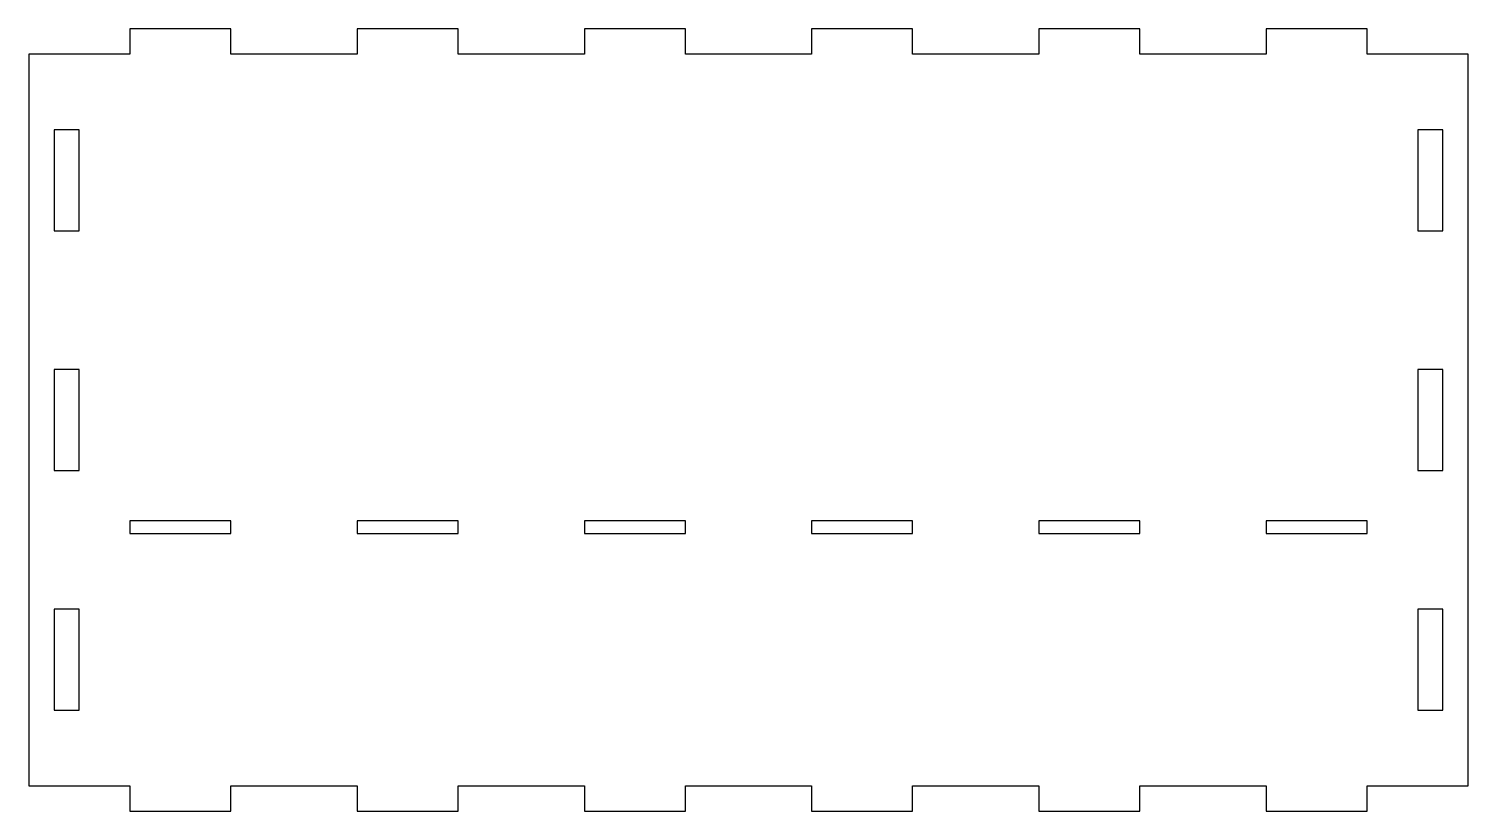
# Model space of a CAD drawing. Header units: millimetres. Extents: x -142 to 142, y -78 to 78.
import ezdxf

# ---------------------------------------------------------------- set-up
doc = ezdxf.new("R2010")
doc.units = ezdxf.units.MM

msp = doc.modelspace()

# ---------------------------------------------------------------- linework, layer by layer
at = {"color": 7, "linetype": 'Continuous', "lineweight": 25}
for p, q in [((-122.5, 77.5), (-122.5, 72.5)), ((-102.5, 77.5), (-122.5, 77.5)), ((-102.5, 72.5), (-102.5, 77.5)), ((-77.5, 77.5), (-77.5, 72.5)), ((-57.5, 77.5), (-77.5, 77.5)), ((-57.5, 72.5), (-57.5, 77.5)), ((-32.5, 77.5), (-32.5, 72.5)), ((-12.5, 77.5), (-32.5, 77.5)), ((-12.5, 72.5), (-12.5, 77.5)), ((12.5, 77.5), (12.5, 72.5)), ((32.5, 77.5), (12.5, 77.5)), ((32.5, 72.5), (32.5, 77.5)), ((57.5, 77.5), (57.5, 72.5)), ((77.5, 77.5), (57.5, 77.5)), ((77.5, 72.5), (77.5, 77.5)), ((102.5, 77.5), (102.5, 72.5)), ((122.5, 77.5), (102.5, 77.5)), ((122.5, 72.5), (122.5, 77.5)), ((-142.5, 72.5), (-142.5, -72.5)), ((-122.5, 72.5), (-142.5, 72.5)), ((-77.5, 72.5), (-102.5, 72.5)), ((-32.5, 72.5), (-57.5, 72.5)), ((12.5, 72.5), (-12.5, 72.5)), ((57.5, 72.5), (32.5, 72.5)), ((102.5, 72.5), (77.5, 72.5)), ((142.5, 72.5), (122.5, 72.5)), ((142.5, -72.5), (142.5, 72.5)), ((-132.5, 57.5), (-137.5, 57.5)), ((-137.5, 57.5), (-137.5, 37.5)), ((-132.5, 37.5), (-132.5, 57.5)), ((137.5, 57.5), (132.5, 57.5)), ((132.5, 57.5), (132.5, 37.5)), ((137.5, 37.5), (137.5, 57.5)), ((-137.5, 37.5), (-132.5, 37.5)), ((132.5, 37.5), (137.5, 37.5)), ((-132.5, 10), (-137.5, 10)), ((-137.5, 10), (-137.5, -10)), ((-132.5, -10), (-132.5, 10)), ((132.5, 10), (132.5, -10)), ((137.5, 10), (132.5, 10)), ((137.5, -10), (137.5, 10)), ((-137.5, -10), (-132.5, -10)), ((132.5, -10), (137.5, -10)), ((-122.5, -20), (-122.5, -22.5)), ((-102.5, -20), (-122.5, -20)), ((-122.5, -22.5), (-102.5, -22.5)), ((-102.5, -22.5), (-102.5, -20)), ((-77.5, -20), (-77.5, -22.5)), ((-57.5, -20), (-77.5, -20)), ((-77.5, -22.5), (-57.5, -22.5)), ((-57.5, -22.5), (-57.5, -20)), ((-32.5, -20), (-32.5, -22.5)), ((-12.5, -20), (-32.5, -20)), ((-32.5, -22.5), (-12.5, -22.5)), ((-12.5, -22.5), (-12.5, -20)), ((12.5, -20), (12.5, -22.5)), ((32.5, -20), (12.5, -20)), ((12.5, -22.5), (32.5, -22.5)), ((32.5, -22.5), (32.5, -20)), ((57.5, -20), (57.5, -22.5)), ((77.5, -20), (57.5, -20)), ((57.5, -22.5), (77.5, -22.5)), ((77.5, -22.5), (77.5, -20)), ((122.5, -20), (102.5, -20)), ((102.5, -20), (102.5, -22.5)), ((102.5, -22.5), (122.5, -22.5)), ((122.5, -22.5), (122.5, -20)), ((-132.5, -37.5), (-137.5, -37.5)), ((-137.5, -37.5), (-137.5, -57.5)), ((-132.5, -57.5), (-132.5, -37.5)), ((132.5, -37.5), (132.5, -57.5)), ((137.5, -37.5), (132.5, -37.5)), ((137.5, -57.5), (137.5, -37.5)), ((-137.5, -57.5), (-132.5, -57.5)), ((132.5, -57.5), (137.5, -57.5)), ((-142.5, -72.5), (-122.5, -72.5)), ((-122.5, -72.5), (-122.5, -77.5)), ((-102.5, -72.5), (-77.5, -72.5)), ((-102.5, -77.5), (-102.5, -72.5)), ((-77.5, -72.5), (-77.5, -77.5)), ((-57.5, -72.5), (-32.5, -72.5)), ((-57.5, -77.5), (-57.5, -72.5)), ((-32.5, -72.5), (-32.5, -77.5)), ((-12.5, -72.5), (12.5, -72.5)), ((-12.5, -77.5), (-12.5, -72.5)), ((12.5, -72.5), (12.5, -77.5)), ((32.5, -72.5), (57.5, -72.5)), ((32.5, -77.5), (32.5, -72.5)), ((57.5, -72.5), (57.5, -77.5)), ((77.5, -72.5), (102.5, -72.5)), ((77.5, -77.5), (77.5, -72.5)), ((102.5, -72.5), (102.5, -77.5)), ((122.5, -72.5), (142.5, -72.5)), ((122.5, -77.5), (122.5, -72.5)), ((-122.5, -77.5), (-102.5, -77.5)), ((-77.5, -77.5), (-57.5, -77.5)), ((-32.5, -77.5), (-12.5, -77.5)), ((12.5, -77.5), (32.5, -77.5)), ((57.5, -77.5), (77.5, -77.5)), ((102.5, -77.5), (122.5, -77.5))]:
    msp.add_line(p, q, dxfattribs=at)

doc.saveas('drawing.dxf')
